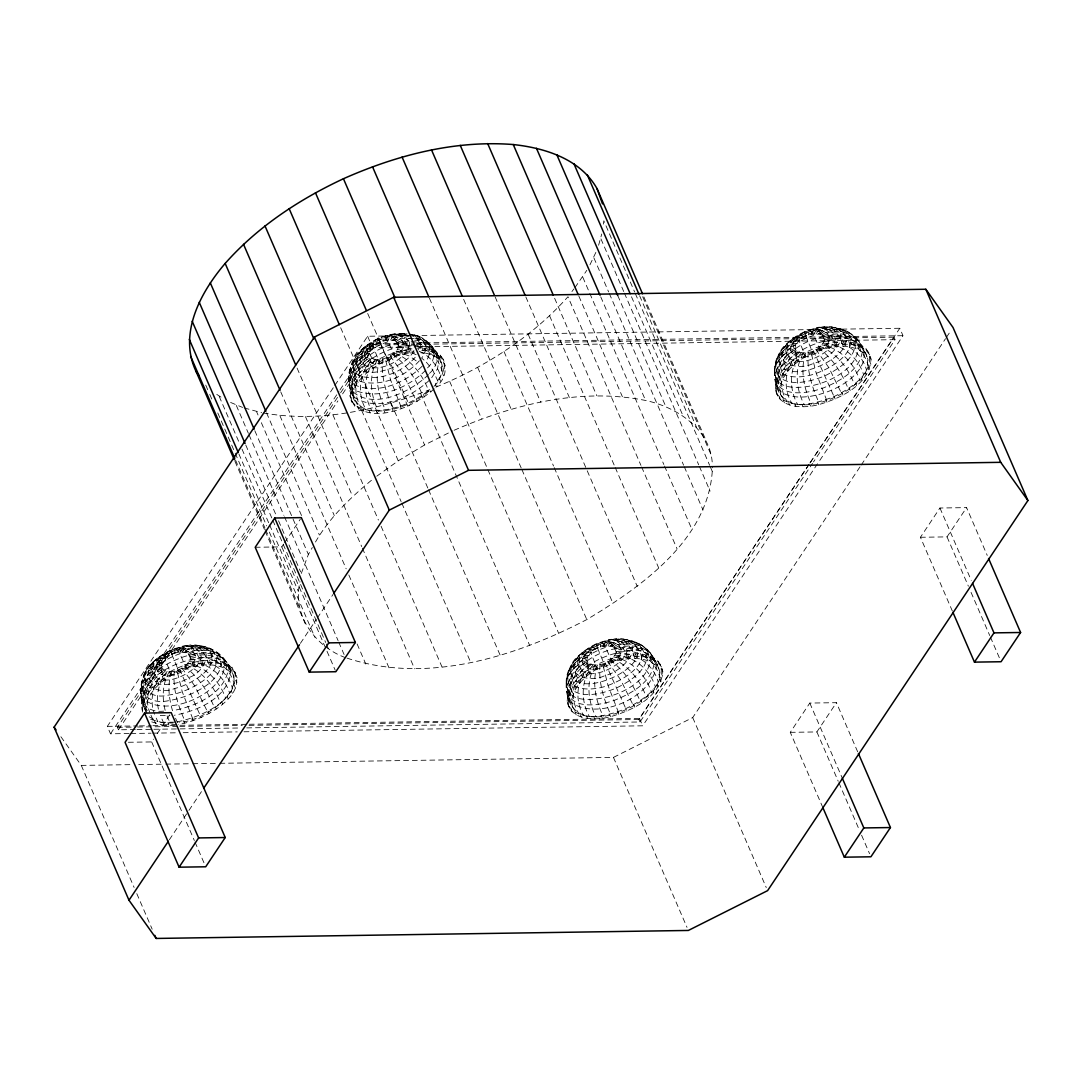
<?xml version="1.0" encoding="UTF-8"?>
<svg xmlns="http://www.w3.org/2000/svg" width="1082" height="1082" viewBox="0 0 1082 1082"><rect width="100%" height="100%" fill="white"/><g stroke="black" fill="none" stroke-linecap="round" stroke-linejoin="round"><path stroke-width="0.75" stroke-dasharray="5 3.75" d="M574.907 710.387C566.86 699.756 565.386 685.217 576.381 675.682C589.054 662.4 606.569 654.231 624.598 651.459C655.137 643.019 673.112 678.969 646.346 697.024C625.558 715.134 571.499 733.461 566.562 690.871C564.168 675.98 573.068 649.592 591.327 652.297C597.819 643.154 627.398 642.857 611.885 658.6C605.379 667.743 575.813 668.04 591.327 652.297M572.392 706.857C565.832 672.733 637.095 642.099 658.64 668.324M142.702 712.064C137.144 694.049 156.011 680.051 169.482 671.936C186.97 662.833 208.988 655.57 228.031 664.159C258.26 691.601 201.915 721.91 178.287 724.304M146.652 713.254C127.635 676.899 190.946 651.702 218.564 658.87C260.586 681.836 206.648 721.288 179.003 722.411M235.768 673.437C222.459 655.706 195.68 663.55 178.354 670.488C162.571 678.265 142.865 690.438 142.486 710.144L141.417 707.669M146.246 711.875C142.486 678.455 211.166 648.754 232.9 674.722M161.096 666.891C162.543 655.476 183.818 645.981 190.648 656.788C189.188 668.216 167.913 677.697 161.096 666.891C135.642 672.504 131.734 714.431 163.734 711.144M177.205 721.829C200.697 717.096 240.177 700.622 234.699 670.962M434.153 388.79C415.691 406.223 368.624 428.188 350.947 399.975C345.74 368.746 388.154 351.866 413.148 348.566M352.015 402.436C346.808 371.221 389.222 354.328 414.217 351.028M373.439 358.981C360.996 349.811 385.287 336.664 394.768 340.519C407.224 349.689 382.933 362.835 373.439 358.981C359.44 371.437 356.37 393.577 366.027 409.591C326.209 388.857 392.861 350.582 414.649 352.854M409.632 342.737C407.955 361.199 370.287 378.497 359.873 359.751C361.55 341.29 399.217 323.991 409.632 342.737L398.879 344.698M433.936 386.382C453.818 368.151 432.421 336.786 410.01 334.176C418.058 337.057 421.182 345.767 424.171 352.975C430.744 353.895 437.831 356.438 441.145 362.619M444.08 368.137C446.677 353.598 429.568 347.2 417.774 348.215L418.842 350.676C441.821 347.092 454.751 370.991 436.33 386.68L435.262 384.205L442.484 373.371L444.08 368.137L445.148 370.612M567.157 701.271C569.105 675.628 597.616 662.279 619.445 656.003C634.471 651.973 659.438 651.878 662.793 671.435C660.845 697.078 632.334 710.414 610.505 716.69C595.479 720.734 570.512 720.828 567.157 701.271L569.511 708.142M568.226 703.746C569.321 681.011 593.45 668.189 612.263 660.872C627.763 656.165 650.661 651.378 661.508 667.039M568.442 705.667C581.751 723.398 608.544 715.554 625.856 708.615C642.113 700.649 666.066 685.826 660.439 664.564M775.402 389.182C777.349 363.538 805.86 350.189 827.689 343.914C842.716 339.883 867.683 339.789 871.037 359.332C869.089 384.989 840.579 398.325 818.749 404.6C803.723 408.631 778.756 408.726 775.402 389.182L777.755 396.053M783.138 398.298C775.091 387.667 773.63 373.128 784.626 363.593C797.299 350.311 814.814 342.142 832.842 339.369C863.382 330.93 881.357 366.879 854.577 384.935C833.803 403.045 779.743 421.371 774.807 378.781C772.413 363.89 781.312 337.503 799.571 340.208C806.063 331.065 835.642 330.754 820.115 346.497C813.623 355.653 784.058 355.951 799.571 340.208M776.47 391.657C777.566 368.908 801.694 356.1 820.508 348.783C836.007 344.076 858.905 339.288 869.752 354.95M780.636 394.768C774.076 360.644 845.34 330.01 866.871 356.235M776.687 393.577C789.995 411.309 816.788 403.464 834.1 396.526C850.357 388.56 874.31 373.736 868.684 352.475M174.297 670.935C172.565 688.301 177.908 705.64 185.076 721.275M382.541 358.845C380.81 376.211 386.152 393.537 393.321 409.185C407.116 405.615 420.492 399.244 430.879 389.358M600.037 664.537C598.305 681.903 603.648 699.243 610.816 714.877M808.281 352.448C806.55 369.814 811.892 387.153 819.06 402.788M345.442 657.626C315.065 646.657 291.842 614.454 299.998 581.656M598.603 245.249L601.741 233.996M603.323 224.123L603.837 220.823L634.634 291.991M347.011 658.127C427.295 684.608 514.626 656.963 586.796 619.567C642.329 586.309 710.347 538.106 712.483 466.856M177.434 652.744L180.424 646.968C192.704 641.22 198.817 656.368 202.064 665.268M385.679 340.654L388.668 334.865L406.534 333.499C399.921 333.986 390.575 331.674 388.208 340.181M603.174 646.346L606.163 640.571C618.444 634.823 624.557 649.971 627.803 658.87M811.405 334.257L814.408 328.468C826.689 322.734 832.802 337.882 836.048 346.781M171.768 671.408C167.196 684.027 168.778 698.079 172.538 710.698C195.504 706.451 225.908 693.576 228.586 667.283C223.812 651.107 200.116 639.503 186.537 652.608M380.012 359.319C374.183 376.171 378.091 394.957 385.719 410.605L393.321 409.185M597.507 665.011C591.678 681.863 595.587 700.649 603.215 716.298M805.752 352.921C799.909 369.773 803.831 388.56 811.459 404.208M301.31 573.419L308.37 554.471L312.319 547.533M589.947 264.82L596.25 251.565M187.741 645.751C177.61 647.05 167.521 650.431 159.473 656.882L159.095 664.564L164.964 679.875M410.308 353.178C406.859 346.226 404.573 335.947 395.985 333.662C385.855 334.96 375.765 338.341 367.718 344.779L367.339 352.475L373.209 367.785M613.467 639.354C603.35 640.666 593.247 644.047 585.213 650.485L584.835 658.167L590.704 673.477M821.711 327.264C811.595 328.563 801.492 331.944 793.458 338.395L793.079 346.078L798.949 361.388M179.964 652.27C189.161 636.284 214.831 648.47 215.927 665.065M605.704 645.873C614.901 629.886 640.571 642.072 641.667 658.668M813.948 333.783C823.145 317.797 848.815 329.983 849.911 346.578M437.926 381.297L432.462 369.584L425.808 361.564C429.879 355.748 431.961 346.984 426.443 341.344L422.21 339.342L412.621 337.868M169.36 671.597C162.273 683.378 161.867 698.215 165.384 711.239M377.604 359.508C368.353 375.197 370.247 395.43 378.497 411.146L385.719 410.605M595.1 665.2C585.849 680.889 587.742 701.122 595.993 716.852M803.344 353.111C794.093 368.8 795.973 389.033 804.237 404.749M315.484 542.001C330.051 516.723 351.745 496.449 374.115 478.095M574.907 287.663L586.782 270.365M129.11 733.515L110.526 733.799L107.321 726.374L333.919 386.774M334.852 385.381L367.623 336.259L411.552 335.596M110.526 733.799L338.991 391.386M339.937 389.993L370.828 343.684L414.758 343.021M135.331 729.566L118.452 729.809L117.383 727.334L339.653 394.227M340.587 392.82L372.478 345.023L414.677 344.401M118.452 729.809L337.909 400.908M342.602 393.889L373.547 347.498L415.745 346.862M128.393 742.279L151.669 741.927L153.536 739.141M157.255 733.569L171.199 712.673M255.217 547.276L281.82 546.87L283.687 544.084M284.607 542.691L300.417 519.008M169.306 839.821L188.025 811.771M188.958 810.377L203.822 788.075M300.39 643.357L316.323 619.499M317.242 618.106L333.053 594.41M249.225 724.25L639.489 718.38L808.971 464.381M809.904 462.988L899.791 328.265L902.997 335.69L818.736 461.987M249.036 725.359L638.907 719.503L809.593 463.691M810.54 462.285L894.003 337.192L895.071 339.667L813.488 461.946M246.723 727.888L639.976 721.978L812.541 463.353M243.991 731.784L642.694 725.806L817.789 463.38M219.822 763.31L613.453 757.4L692.71 717.582L860.312 466.396M861.245 464.99L945.519 338.693M946.452 337.286L951.132 330.281M822.915 807.74L790.279 732.338L809.796 703.07L836.413 702.678L857.756 752.004M952.403 611.154L920.43 537.281L939.947 508.013L966.564 507.62L987.244 555.404M790.279 732.338L816.883 731.932L836.413 702.678M920.43 537.281L947.034 536.875L966.564 507.62M571.932 291.558L573.906 288.962M375.386 359.386C363.444 373.56 362.903 394.944 371.856 410.808L378.497 411.146M167.142 671.476C158.107 682.187 155.51 697.471 158.811 710.901M801.126 352.989C789.184 367.163 788.643 388.56 797.596 404.411M592.882 665.092C580.939 679.253 580.398 700.649 589.352 716.5M442.349 366.744C434.545 317.905 330.429 361.875 354.896 401.152M373.831 346.605C358.602 342.507 341.682 370.801 356.817 380.228C379.295 388.79 406.048 376.793 420.776 359.156M427.539 367.88C442.295 354.166 427.471 335.582 410.984 334.433C423.13 334.947 430.054 348.472 421.615 358.074L425.808 361.564M429.486 373.371C445.108 359.508 433.125 339.626 414.298 340.221M431.718 377.686L437.507 368.8L439.13 359.319C434.937 349.892 425.091 344.144 415.096 342.967M390.616 339.991C393.943 333.824 400.935 332.323 407.211 334.027M182.371 652.094C186.239 644.547 194.706 644.994 201.766 646.265M816.355 333.608C820.224 326.061 828.69 326.507 835.75 327.778M608.111 645.697C611.979 638.15 620.446 638.596 627.506 639.868M435.924 387.126C485.561 366.757 532.06 336.948 567.969 296.752L640.936 465.382M165.194 671.07C153.59 681.619 148.721 699.54 154.564 714.269M799.179 352.583C785.167 365.04 782.11 387.18 791.754 403.194M590.934 664.686C576.936 677.129 573.866 699.27 583.509 715.283M364.986 346.767C357.101 353.165 352.177 362.159 349.216 371.735C346.362 383.65 352.123 394.565 357.412 404.695M422.169 366.203C405.534 382.582 378.849 394.511 355.883 385.463C340.275 375.819 355.194 354.72 369.381 353.273M425.618 370.328C408.09 387.599 379.971 400.164 355.762 390.629C339.626 380.377 355.126 358.115 369.327 354.801M428.499 374.629C410.416 392.279 371.072 411.809 350.257 389.25C347.511 375.278 357.236 361.631 369.733 356.167M429.703 379.958C410.889 397.662 378.24 412.729 354.193 397.27C348.052 382.257 357.033 364.837 370.571 357.344M165.587 658.695C146.124 655.976 136.887 686.042 142.013 701.339M790.726 340.37C779.351 349.635 773.346 364.269 774.807 378.781C780.636 398.041 807.037 393.375 821.711 388.573C839.159 381.784 861.556 369.895 862.57 348.796C857.877 333.175 839.429 325.993 824.295 327.156M582.481 652.46C571.107 661.724 565.102 676.358 566.562 690.871C572.392 710.13 598.792 705.464 613.467 700.663C630.914 693.873 653.312 681.985 654.326 660.886C649.633 645.264 631.185 638.096 616.05 639.259M392.834 340.113L399.434 335.014L402.977 333.783L406.873 334.595L402.72 335.69L394.768 340.519M184.589 652.203C203.051 634.214 230.48 658.383 234.104 678.833M818.56 333.716L825.174 328.617L828.717 327.386C857.282 333.067 827.987 361.172 813.312 363.363C798.922 371.532 768.964 362.849 787.331 343.67L793.877 341.709L797.88 341.858M610.316 645.805L616.929 640.706L620.473 639.476C649.038 645.156 619.743 673.261 605.068 675.452C590.677 683.621 560.719 674.938 579.086 655.76L585.633 653.812L589.636 653.947M156.741 658.857C140.376 671.706 135.304 696.592 147.882 713.809M371.816 358.291C356.289 368.921 350.893 391.427 361.158 407.535M163.571 670.394C150.804 679.442 143.69 697.254 149.695 712.199M797.556 351.907C782.029 362.524 776.633 385.03 786.885 401.138M589.311 663.996C573.785 674.613 568.388 697.119 578.654 713.227M370.112 412.742L369.043 410.267C391.021 412.08 412.999 403.275 429.825 389.493L430.907 391.968M820.508 334.122C828.244 326.521 840.024 326.723 848.761 332.363M612.263 646.211C631.496 629.426 655.99 652.487 659.844 672.436M376.793 476.175L398.257 460.797L424.59 444.973L452.574 430.907M162.327 669.447C148.789 676.94 139.808 694.346 145.948 709.359L148.45 711.253M796.311 350.96C782.773 358.453 773.779 375.86 779.933 390.873C805.17 412.485 890.824 373.222 855.862 337.746M588.067 663.05C574.528 670.542 565.534 687.949 571.688 702.962C598.819 720.612 652.622 697.687 656.625 665.024C649.93 650.241 630.901 645.278 616.375 650.404M367.718 344.779L378.457 338.747L390.183 334.744L395.66 339.829L402.707 354.598M159.473 656.882L170.212 650.85L181.952 646.833L187.416 651.919L194.462 666.688M793.458 338.395L804.197 332.363L815.923 328.346L821.387 333.432L828.447 348.201M585.213 650.485L595.952 644.453L607.678 640.436L613.142 645.521L620.202 660.304M396.391 341.209L400.827 338.612L408.563 336.259M188.16 653.298L197.208 648.943L206.459 648.091C225.475 665.606 189.566 685.339 174.797 688.423C155.159 696.862 131.598 679.144 153.36 662.157L159.893 660.196L163.896 660.345M822.131 334.811C831.098 327.995 843.514 327.9 852.183 334.96L858.269 341.128C863.193 372.844 811.743 392.441 786.181 386.206C764.244 380.053 776.173 342.345 796.541 343.549M613.886 646.901C622.853 640.084 635.269 639.989 643.939 647.05L650.039 653.217C654.948 684.947 603.499 704.544 577.937 698.296C555.999 692.142 567.928 654.434 588.297 655.651M161.489 668.27C150.425 673.207 141.566 684.149 141.512 696.605C162.192 721.762 230.588 692.358 224.299 659.614C215.223 651.215 201.198 650.512 190.243 655.422M795.473 349.784C782.976 355.234 773.251 368.881 775.997 382.852M587.228 661.873C574.731 667.323 565.007 680.97 567.752 694.942M397.649 342.155L410.078 338.152M823.388 335.758C830.787 331.674 839.821 330.159 847.95 332.945C858.959 352.164 831.517 367.921 816.247 373.317C803.574 378.335 775.78 380.999 776.376 361.104C779.906 353.665 787.277 348.796 795.121 346.876M189.404 654.245C203.132 645.291 224.096 650.471 226.638 668.338M615.144 647.847C622.542 643.763 631.577 642.248 639.705 645.034C650.715 664.253 623.273 680.01 608.003 685.406C595.33 690.424 567.536 693.089 568.131 673.193C571.661 665.755 579.032 660.886 586.877 658.965M795.067 348.404C785.505 351.691 777.052 359.386 774.834 369.517C781.948 389.506 810.134 382.054 824.944 375.779C838.821 368.976 859.27 356.33 854.469 338.166C845.421 332.58 833.789 332.715 824.227 336.935M586.823 660.493C577.261 663.78 568.807 671.476 566.589 681.606C573.703 701.596 601.89 694.144 616.699 687.868C630.576 681.065 651.026 668.419 646.225 650.268C637.176 644.683 625.545 644.804 615.983 649.024M263.305 412.959C319.488 422.954 377.388 410.132 429.797 389.655M454.102 430.271C513.666 404.289 580.682 387.41 645.589 400.475C677.21 407.157 711.631 429.852 712.362 465.314M398.487 343.332L408.955 340.424M161.137 665.362C130.029 672.815 137.874 708.331 170.023 700.352C189.323 697.552 232.048 678.671 218.199 653.447C190.689 643.547 156.363 658.857 141.931 683.553L142.445 687.882L147.071 699.648M824.619 338.301C842.148 331.674 863.815 341.493 868.075 360.347M190.648 656.788C205.161 651.662 224.19 656.639 230.885 671.422C228.18 697.985 197.465 710.996 174.27 715.27M369.882 351.636C348.188 353.422 344.225 381.581 353.692 397.04M795.608 345.239L786.519 348.025L779.824 353.462C771.561 397.594 877.164 350.609 836.724 328.035M161.637 663.739C131.422 668.176 139.97 702.745 169.306 694.901C186.74 693.508 233.225 670.15 210.801 649.038M587.377 657.342L578.275 660.115L571.58 665.552C563.316 709.684 668.919 662.698 628.48 640.125M398.839 346.226L412.283 345.658M824.579 339.829C842.81 335.217 863.314 346.321 867.94 364.918M190.594 658.316C208.826 653.704 229.33 664.808 233.955 683.418M616.334 651.919C634.566 647.307 655.07 658.411 659.695 677.021M370.801 349.946C355.329 347.079 344.617 372.303 362.24 376.644C382.406 380.769 404.546 371.085 417.016 355.072L407.157 350.906L397.419 349.554M162.557 662.049L154.104 663.672L150.696 665.552C137.157 690.722 178.151 686.407 189.323 677.386C205.905 671.787 216.657 643.979 190.31 645.643M430.014 354.193L424.617 342.764L418.599 336.881C394.497 331.958 368.015 343.521 353.111 362.659L353.435 370.774L358.101 382.487M173.147 723.019L163.612 722.898L160.406 715.486L169.928 715.608M176.664 724.602L161.867 724.832L160.799 722.357L175.595 722.14M398.338 347.863L403.451 347.579L414 349.283C409.131 370.883 337.665 387.829 361.604 350.068L368.137 348.106L372.14 348.255M824.078 341.466C842.702 339.139 861.475 351.677 866.452 369.828M190.094 659.952C208.718 657.626 227.49 670.177 232.468 688.314M615.834 653.555C634.458 651.229 653.23 663.78 658.208 681.917M413.229 335.582L899.791 328.265M416.448 342.994L902.997 335.69M416.367 344.374L894.003 337.192M417.436 346.835L895.071 339.667M107.321 726.374L137.725 725.914M139.416 725.9L151.237 725.711M152.927 725.697L178.273 725.305M179.964 725.292L247.535 724.264M117.383 727.334L135.953 727.063M137.63 727.036L178.138 726.428M179.828 726.401L242.273 725.467M137.022 729.538L152.21 729.309M153.901 729.282L239.974 727.983M130.8 733.488L151.074 733.19M152.765 733.163L176.42 732.798M183.169 732.703L237.229 731.892M60.903 736.734L81.285 765.393L131.963 764.622M138.726 764.528L164.072 764.149M165.762 764.122L191.095 763.743M192.785 763.716L218.131 763.337M420.857 352.8L424.171 352.975M823.145 343.156C841.755 343.413 858.337 357.344 863.666 374.899M614.901 655.246C633.511 655.503 650.093 669.433 655.422 686.989M189.174 661.643C207.771 661.9 224.353 675.831 229.682 693.386M244.153 407.928L261.655 412.688M202.74 646.522C213.235 647.198 218.767 657.464 221.769 666.282M821.82 344.847C839.848 348.039 853.955 363.052 859.676 379.985M396.08 351.244L409.483 356.059L418.247 362.375M613.575 656.95C631.604 660.128 645.711 675.154 651.432 692.074M187.835 663.334C205.864 666.526 219.984 681.538 225.692 698.472M350.947 399.975C354.977 407.589 364.039 409.645 371.856 410.808M210.354 648.984C186.253 644.047 159.771 655.611 144.866 674.749L145.204 682.864L149.857 694.576M150.682 719.408L163.612 722.898M151.751 721.883L161.867 724.832M415.001 346.01C428.161 348.323 438.575 358.615 442.2 371.315M230.615 402.463L242.584 407.427M820.115 346.497C836.873 352.921 848.491 368.556 854.577 384.935M394.389 352.894C411.133 359.305 422.751 374.954 428.851 391.332M611.885 658.6C628.628 665.011 640.246 680.646 646.346 697.024M186.145 664.984C202.889 671.408 214.506 687.043 220.606 703.422M149.167 716.784L157.783 721.68L155.213 715.743M801.573 338.652L798.868 337.395L794.743 337.259L788.859 341.939L783.354 348.39C780.447 356.154 784.842 364.025 787.831 371.004M375.846 345.05L373.128 343.792L369.003 343.657L363.119 348.336L357.615 354.788L356.681 361.713L358.886 369.99M593.328 650.742L590.623 649.484L586.498 649.349L580.615 654.042L575.11 660.493C572.202 668.257 576.598 676.115 579.6 683.094M167.602 657.139L164.883 655.881L160.758 655.746L154.888 660.426L149.37 666.891C146.462 674.641 150.871 682.512 153.86 689.491M216.779 394.403L223.501 398.717M407.238 335.461L404.411 333.892C388.898 334.5 373.817 340.749 361.915 350.609L362.429 360.833L367.19 372.451M818.114 348.052C832.694 357.817 842.134 373.601 848.558 389.601M392.374 354.45C406.954 364.215 416.394 379.998 422.819 395.998M609.869 660.155C624.449 669.92 633.89 685.704 640.314 701.691M184.129 666.539C198.709 676.318 208.163 692.088 214.574 708.088M414.704 336.002C420.222 338.815 421.777 345.861 419.14 351.217C429.784 355.748 437.236 365.364 440.712 376.225M803.831 337.232L800.369 334.541L798.611 335.163L799.584 342.007L805.725 357.141M378.105 343.63L374.629 340.938L372.884 341.56L373.845 348.404L379.985 363.538M595.6 649.335L592.125 646.644L590.366 647.252L591.34 654.11L597.48 669.244M169.86 655.733L166.398 653.028L164.64 653.65L165.6 660.493L171.754 675.641M815.855 349.472L828.88 367.677L841.782 393.848M390.115 355.87L403.14 374.074L416.043 400.245M607.611 661.562L620.635 679.767L633.538 705.937M181.871 667.959L194.895 686.164L207.798 712.335M806.279 336.015L804.142 331.985L813.055 353.462M598.035 648.104L595.898 644.074L604.811 665.565M380.539 342.412L378.402 338.382L387.315 359.86M172.295 654.502L170.172 650.471L179.071 671.949M813.407 350.703L834.452 397.527M605.176 662.793L626.924 711.077M387.681 357.087L409.429 405.385M179.436 669.19L201.184 717.474M939.947 508.013L971.257 580.358M869.969 356.871L871.037 359.332M866.006 348.702L867.074 351.177M947.034 536.875L968.39 586.201M971.054 592.368L989.732 635.526M990.395 637.068L999.741 658.654M869.806 361.753L870.888 364.215M862.002 345.672L863.071 348.147M864.369 352.691L858.892 341.222L852.264 335.014C824.768 324.979 790.36 340.37 775.902 365.067L776.416 369.395L781.055 381.162M868.224 366.974L869.292 369.449M860.623 349.851L855.172 338.409C825.837 327.954 786.181 344.874 774.955 374.25L779.567 386.071M856.809 343.481L857.877 345.956M855.754 347.795L850.357 336.367L844.339 330.497C820.224 325.56 793.755 337.124 778.851 356.262L779.175 364.377L783.841 376.09M865.262 372.384L866.33 374.859M850.587 342.183L851.656 344.644M861.002 377.807L862.07 380.282M843.514 341.817L844.582 344.292M843.27 346.24C840.214 339.356 837.63 330.822 830.151 327.494C814.638 328.103 799.544 334.352 787.642 344.211L788.169 354.436L792.93 366.054M855.564 383.096L856.633 385.571M835.804 342.399L836.873 344.874M849.14 388.073L850.209 390.548M827.689 343.914L828.758 346.389M841.918 392.59L842.986 395.065M819.426 346.321L820.508 348.783M820.711 350.46L813.962 335.596L810.026 330.064L808.781 330.794L808.836 335.014M834.1 396.526L835.169 398.988M826.797 400.529L816.247 373.317L810.864 351.704M825.931 399.731L827.013 402.206M803.453 353.449L804.521 355.924M817.681 402.125L818.749 404.6M796.23 357.966L797.299 360.441M809.566 403.64L810.634 406.115M789.806 362.943L790.874 365.418M801.857 404.235L802.925 406.71M784.369 368.232L785.437 370.707M794.783 403.87L795.852 406.345M780.108 373.669L781.177 376.13M788.548 402.572L789.63 405.047M777.147 379.079L778.215 381.54M776.213 383.231L779.432 390.643M783.368 400.367L784.436 402.842M775.551 384.299L776.619 386.774M779.365 397.337L780.433 399.813M643.858 296.86L706.127 440.739M642.681 296.738L711.645 456.09M639.611 295.738L696.524 427.241M635.31 293.533L709.616 465.26M710.292 466.815L712.97 472.996M809.796 703.07L842.432 778.485M631.482 296.766L683.04 415.894M816.883 731.932L838.225 781.258M838.902 782.8L858.905 829.042M861.583 835.209L869.576 853.712M600.956 238.933L623.719 291.531M624.382 293.087L698.702 464.814M699.364 466.356L710.076 491.12M617.741 295.508L665.944 406.9M593.896 257.895L608.625 291.924M609.301 293.465L683.608 465.206M684.284 466.748L703.029 510.068M600.726 296.82L645.589 400.475M582.833 277.29L663.834 464.489M664.51 466.031L691.953 529.463M578.87 296.157L622.38 396.715M641.612 466.937L677.089 548.926M554.62 298.253L596.804 395.728M549.615 315.876L614.549 465.936M615.225 467.492L658.735 568.05M525.852 296.955L569.362 397.513M528.151 334.27L637.271 586.444M692.71 717.582L766.259 887.551M661.724 668.96L662.793 671.435M657.761 660.791L658.83 663.266M661.575 673.843L662.644 676.318M653.758 657.761L654.826 660.236M656.125 664.794L650.647 653.312L644.02 647.104C616.524 637.082 582.116 652.46 567.658 677.156L568.185 681.484L572.811 693.264M495.11 296.847L540.635 402.044M659.979 679.063L661.048 681.538M652.378 661.954L646.928 650.498C617.592 640.044 577.937 656.977 566.711 686.34L571.323 698.161M648.564 655.57L649.646 658.045M647.509 659.885L642.113 648.456L636.094 642.586C611.993 637.65 585.511 649.227 570.606 668.351L570.931 676.466L575.597 688.193M657.017 684.473L658.086 686.948M642.343 654.272L643.411 656.747M652.757 689.91L653.826 692.372M635.269 653.907L636.338 656.382M504.009 351.555L553.551 466.044M554.214 467.586L613.129 603.729M635.039 658.329C631.969 651.445 629.386 642.911 621.907 639.584C606.393 640.206 591.299 646.441 579.411 656.314L579.925 666.526L584.686 678.144M647.32 695.185L648.389 697.66M627.56 654.488L628.628 656.963M640.896 700.162L641.964 702.637M619.445 656.003L620.513 658.478M463.664 299.389L511.191 409.226M633.673 704.68L634.742 707.155M639.489 718.38L642.694 725.806M638.907 719.503L639.976 721.978M611.195 658.411L612.263 660.872M612.466 662.549L605.717 647.685L601.781 642.153L600.537 642.884L600.591 647.104M477.676 367.393L521.186 467.951M521.862 469.493L586.796 619.567M618.566 712.632L608.003 685.406L602.62 663.793M617.7 711.821L618.769 714.296M595.208 665.538L596.277 668.013M429.419 298.24L481.639 418.91M609.437 714.228L610.505 716.69M587.986 670.069L589.054 672.531M601.322 715.743L602.39 718.205M581.561 675.046L582.63 677.508M442.944 358.872L444.012 361.334M444.229 363.254L445.297 365.73M440.266 355.099L441.334 357.574M613.453 757.4L687.016 927.369M449.693 381.446L487.184 468.087M487.847 469.629L558.812 633.619M436.262 352.069L437.344 354.544M593.612 716.325L594.681 718.8M438.629 359.089L433.152 347.62L426.524 341.412C399.028 331.376 364.62 346.767 350.162 371.464L350.69 375.792L355.315 387.559M576.124 680.321L577.206 682.796M442.484 373.371L443.566 375.846M434.883 356.248L429.446 344.806C400.11 334.352 360.441 351.271 349.216 380.648L353.828 392.455M431.082 349.878L432.151 352.34M586.539 715.959L587.607 718.434M439.522 378.781L440.59 381.256M571.864 685.758L572.933 688.233M424.847 348.566L425.916 351.041M580.317 714.661L581.386 717.136M568.902 691.168L569.971 693.63M567.969 695.32L571.188 702.732M575.124 712.456L576.192 714.932M567.306 696.389L568.388 698.864M571.12 709.427L572.189 711.902M410.064 348.796L411.133 351.271M423.4 394.47L424.469 396.945M401.949 350.311L403.018 352.786M420.627 393.442L529.747 645.616M416.178 398.988L417.246 401.463M393.699 352.705L394.768 355.18M394.971 356.857L388.222 341.98L384.286 336.461L383.042 337.192L383.096 341.398M367.677 313.469L424.59 444.973M401.07 406.927L390.507 379.714L385.124 358.101M400.205 406.129L401.273 408.604M372.478 345.023L373.547 347.498M367.623 336.259L370.828 343.684M377.726 359.846L378.795 362.321M391.075 403.126L427.89 488.212M428.567 489.767L500.195 655.3M391.941 408.523L393.009 410.998M370.49 364.363L371.559 366.839M383.826 410.037L384.908 412.512M364.066 369.341L365.134 371.816M340.681 327.751L398.257 460.797M376.117 410.633L377.199 413.094M358.642 374.629L359.711 377.104M354.369 380.053L355.437 382.528M362.822 408.969L363.89 411.43M351.407 385.463L352.475 387.938M361.631 410.308L401.124 501.588M401.801 503.13L470.751 662.482M357.628 406.764L358.697 409.239M349.824 390.697L350.893 393.172M353.625 403.735L354.693 406.21M349.662 395.579L350.73 398.054M332.891 414.839L378.416 520.05M381.094 526.231L442.024 667.012M297.077 368.069L352.651 496.489M305.462 416.624L361.699 546.586M362.362 548.128L414.582 668.811M280.738 391.833L334.297 515.6M279.886 415.637L346.159 568.807M348.837 574.988L389.006 667.81M266.551 412.837L319.433 535.063M256.677 411.89L258.016 414.988M261.357 422.71L301.526 515.546M357.101 643.952L365.797 664.064M254.811 430.704L308.37 554.471M236.322 405.452L248.373 433.3M249.036 434.842L283.849 515.303M284.525 516.844L338.084 640.612M338.747 642.153L344.103 654.542M245.749 445.013L275.869 514.626M278.547 520.821L300.647 571.878M219.227 396.472L239.311 442.876M241.989 449.071L272.109 518.684M272.786 520.239L325.668 642.451M326.345 644.006L328.346 648.645M281.82 546.87L335.19 670.177M238.838 453.845L268.958 523.458M269.634 525.013L298.416 591.529M205.742 385.111L209.083 392.847M209.759 394.389L213.1 402.125M217.793 412.959L234.524 451.64M235.2 453.182L266.659 525.893M269.337 532.087L314.862 637.284M235.47 459.918L264.928 527.989M265.604 529.531L299.741 608.436M234.97 461.351L264.427 529.423M265.104 530.964L305.273 623.8M235.984 675.357L237.053 677.819M232.021 667.188L233.09 669.663M235.835 680.24L236.904 682.701M228.031 664.159L229.1 666.634M230.385 671.178C225.908 648.767 198.02 651.526 181.695 657.491C164.924 663.848 146.151 674.275 140.971 692.737L145.597 704.558M234.253 685.461L235.321 687.936M222.838 661.968L223.906 664.443M231.278 690.871L232.346 693.346M216.603 660.669L217.671 663.131M227.017 696.294L228.086 698.769M209.529 660.304L210.598 662.779M209.299 664.727C206.229 657.842 203.646 649.308 196.167 645.981C180.667 646.603 165.573 652.838 153.671 662.698L154.185 672.923L158.946 684.541M221.594 701.582L222.662 704.057M201.82 660.886L202.889 663.361M215.156 706.56L216.238 709.035M193.705 662.4L194.787 664.875M207.933 711.077L209.002 713.552M185.455 664.808L186.523 667.269M186.726 668.947L179.977 654.083L176.041 648.551L174.797 649.281L174.851 653.501M177.286 668.013L178.354 670.488M192.826 719.016L182.263 691.804L176.88 670.191M191.96 718.218L193.029 720.693M169.482 671.936L170.55 674.411M183.697 720.612L184.765 723.087M162.246 676.453L163.314 678.928M175.555 718.245L177.475 722.695M155.822 681.444L156.89 683.905M167.047 715.824L170.253 723.236M167.886 722.722L168.954 725.197M150.398 686.718L151.466 689.193M146.124 692.155L147.206 694.617M154.577 721.058L155.646 723.533M150.98 715.175L152.914 719.625M143.162 697.565L144.231 700.027M142.242 701.718L145.448 709.129M141.58 702.786L142.648 705.261M151.669 741.927L194.341 840.511M195.003 842.067L204.363 863.693M81.285 765.393L134.114 887.456M136.792 893.637L152.17 929.181M151.71 669.271C155.619 692.48 198.033 673.572 201.32 657.396C197.411 634.187 154.996 653.095 151.71 669.271M156.187 666.972C160.122 685.447 192.65 670.678 195.869 657.477C191.933 638.989 159.406 653.758 156.187 666.972M364.431 354.869C368.367 373.358 400.895 358.575 404.113 345.374C400.178 326.899 367.65 341.669 364.431 354.869M577.45 662.874C581.359 686.083 623.759 667.175 627.046 650.999C623.137 627.803 580.736 646.698 577.45 662.874M581.927 660.575C585.862 679.05 618.39 664.28 621.609 651.08C617.66 632.591 585.132 647.361 581.927 660.575M785.694 350.784C789.603 373.98 832.004 355.085 835.29 338.909C831.382 315.701 788.981 334.608 785.694 350.784M790.171 348.472C794.107 366.96 826.634 352.191 829.853 338.977C825.904 320.502 793.377 335.271 790.171 348.472"/><path stroke-width="1.5" d="M234.307 459.809L196.14 371.613C178.03 333.919 200.549 292.235 225.164 263.426C257.638 226.733 299.295 199.372 343.44 178.733C396.553 155.186 454.805 139.943 513.26 144.542C545.058 147.964 580.29 158.986 596.994 188.566L642.519 293.763M54.1 727.172L314.402 337.057L393.645 297.252L925.827 289.259L953.012 327.467L1027.9 500.533L767.598 890.648L688.355 930.452L156.173 938.446L128.988 900.238L54.1 727.172L56.048 729.904M144.582 713.065L125.066 742.333L179.098 867.182L205.702 866.79L225.232 837.522L171.199 712.673L144.582 713.065L198.615 837.928L179.098 867.182M274.733 518.008L255.217 547.276L309.249 672.125L335.853 671.733L355.383 642.465L301.351 517.615L274.733 518.008L328.766 642.87L309.249 672.125M128.988 900.238L168.373 841.228M203.822 788.075L299.457 644.764M333.986 593.017L389.29 510.122L468.547 470.318L1000.715 462.325L1027.9 500.533M822.915 807.74L844.312 857.187L863.828 827.933L890.445 827.541L858.418 753.545M953.066 612.683L974.463 662.13L993.979 632.875L1020.597 632.483L988.569 558.488M890.445 827.541L870.915 856.795L844.312 857.187M1020.597 632.483L1001.066 661.738L974.463 662.13M328.766 642.87L355.383 642.465M198.615 837.928L225.232 837.522M196.14 371.613L199.02 375.67M925.827 289.259L1000.715 462.325M972.583 583.428L993.979 632.875M587.391 175.068L638.948 294.196M842.432 778.485L863.828 827.933M573.906 163.707L630.143 293.668M556.811 154.726L617.741 295.508M536.456 148.288L600.064 295.264M513.26 144.542L578.194 294.615M487.671 143.554L553.281 295.17M460.242 145.34L525.176 295.4M431.502 149.871L494.433 295.291M402.071 157.052L462.325 296.292M372.506 166.736L428.743 296.698M343.44 178.733L394.998 297.861M393.645 297.252L468.547 470.318M315.457 192.785L366.338 310.372M289.137 208.623L339.342 324.654M314.402 337.057L389.29 510.122M264.982 225.908L313.861 338.855M243.518 244.302L295.738 364.986M225.164 263.426L280.062 390.291M210.314 282.889L265.874 411.295M199.237 302.297L254.135 429.148M192.19 321.246L245.073 443.458M189.296 339.356L238.162 452.29M190.621 356.262L234.808 458.376M154.834 935.362L156.173 938.446M596.994 188.566L602.512 203.916"/></g></svg>
